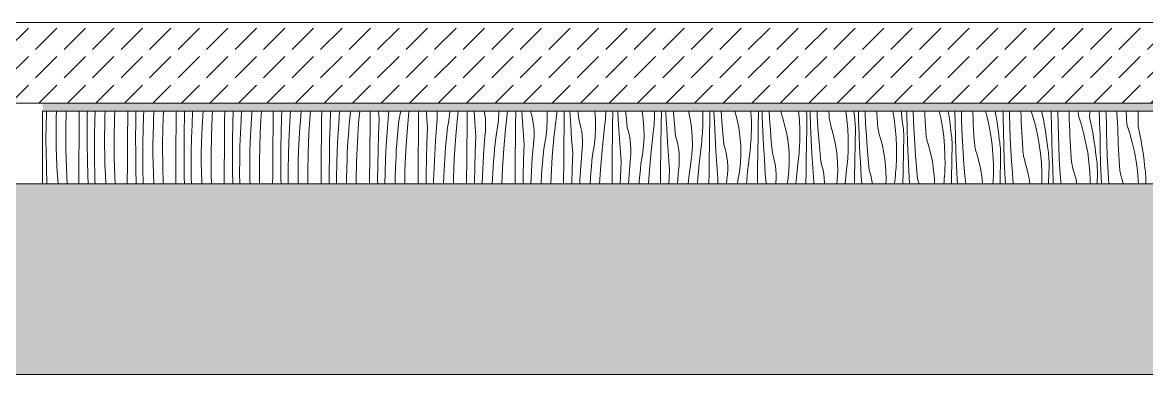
# Model space of a CAD drawing. Header units: millimetres. Extents: x -5804 to 56024, y 506 to 54141.
# Drawn here: x 14226 to 17014, y 28372 to 29245 of the extents above; entities that cross this region are included whole.
import ezdxf

# ---------------------------------------------------------------- set-up
doc = ezdxf.new("R2010")
doc.units = ezdxf.units.MM
doc.layers.add('2D Drafting - General2', color=251, linetype='Continuous', lineweight=15)
doc.layers.add('2D Drafting - General81', color=251, linetype='Continuous', lineweight=20)

# ---------------------------------------------------------------- blocks, each defined once
blk = doc.blocks.new('*X32')
at = {"layer": '2D Drafting - General81', "linetype": 'Continuous'}
for p, q in [((-80937.5, -105053.2), (-80936.8, -105020.2)), ((-80936.8, -105020.2), (-80936.7, -105016.9)), ((-80912.6, -105056.9), (-80912.2, -105032.8)), ((-80912.2, -105032.8), (-80911.7, -105016.9)), ((-80888.6, -105062.3), (-80887.8, -105016.9)), ((-80855.4, -105053.2), (-80855.1, -105016.9)), ((-80835.5, -105062.3), (-80835.2, -105024.1)), ((-80835.2, -105024.1), (-80835.1, -105016.9)), ((-80817.4, -105074.4), (-80816.8, -105041.3)), ((-80816.8, -105041.3), (-80815.9, -105016.9)), ((-80792.1, -105054), (-80791.4, -105029.8)), ((-80791.4, -105029.8), (-80790.9, -105016.9)), ((-80768.5, -105083.5), (-80767.7, -105035.7)), ((-80767.7, -105035.7), (-80766.9, -105016.9)), ((-80735.3, -105074.4), (-80735, -105035)), ((-80735, -105035), (-80734.9, -105016.9)), ((-80715.2, -105045.3), (-80714.7, -105016.9)), ((-80696.7, -105062.5), (-80695.6, -105029.5)), ((-80695.6, -105029.5), (-80695, -105016.9)), ((-80671.3, -105051), (-80670.7, -105036.5)), ((-80670.7, -105036.5), (-80670, -105022)), ((-80670, -105022), (-80669.7, -105016.9)), ((-80647.6, -105056.9), (-80646, -105016.9)), ((-80615, -105056.2), (-80614.6, -105016.9)), ((-80595.1, -105066.5), (-80594.5, -105028.3)), ((-80594.5, -105028.3), (-80594.2, -105016.9)), ((-80575.5, -105050.7), (-80574, -105017.6)), ((-80574, -105017.6), (-80573.9, -105016.9)), ((-80549.9, -105043.2), (-80549, -105028.7)), ((-80549, -105028.7), (-80548.2, -105016.9)), ((-80527.5, -105078), (-80525.6, -105030.3)), ((-80525.6, -105030.3), (-80524.7, -105016.9)), ((-80494.9, -105077.4), (-80494.6, -105038)), ((-80494.6, -105038), (-80494.4, -105016.9)), ((-80474.4, -105049.5), (-80473.5, -105016.9)), ((-80455.5, -105071.8), (-80453.9, -105038.8)), ((-80453.9, -105038.8), (-80452.6, -105016.9)), ((-80429, -105049.9), (-80428, -105035.4)), ((-80428, -105035.4), (-80426.8, -105020.9)), ((-80426.8, -105020.9), (-80426.5, -105016.9)), ((-80405.5, -105051.4), (-80403.3, -105016.9)), ((-80374.5, -105059.2), (-80374.2, -105019.9)), ((-80374.2, -105019.9), (-80374.1, -105016.9)), ((-80354.3, -105070.6), (-80353.3, -105032.5)), ((-80353.3, -105032.5), (-80352.7, -105016.9)), ((-80333.8, -105060), (-80331.8, -105027)), ((-80331.8, -105027), (-80331.1, -105016.9)), ((-80306.8, -105042.1), (-80305.5, -105027.6)), ((-80305.5, -105027.6), (-80304.5, -105016.9)), ((-80285.4, -105072.6), (-80282.4, -105024.9)), ((-80282.4, -105024.9), (-80281.7, -105016.9)), ((-80254.4, -105080.4), (-80254.1, -105041)), ((-80254.1, -105041), (-80253.9, -105016.9)), ((-80233.2, -105053.7), (-80231.8, -105016.9)), ((-80211.7, -105048.2), (-80209.4, -105016.9)), ((-80185.4, -105048.8), (-80184, -105034.4)), ((-80184, -105034.4), (-80182.5, -105019.9)), ((-80182.5, -105019.9), (-80181.9, -105016.9)), ((-80162.3, -105046.1), (-80159.7, -105016.9)), ((-80134, -105062.2), (-80133.7, -105022.9)), ((-80133.7, -105022.9), (-80133.6, -105016.9)), ((-80111.7, -105036.7), (-80113.2, -105016.9)), ((-80113.2, -105074.8), (-80111.7, -105036.7)), ((-80091.7, -105069.3), (-80089.2, -105036.4)), ((-80089.2, -105036.4), (-80088, -105025.7)), ((-80088, -105025.7), (-80087.6, -105016.9)), ((-80064, -105055.5), (-80062.4, -105041.1)), ((-80062.4, -105041.1), (-80058.5, -105019.3)), ((-80058.5, -105019.3), (-80058.2, -105016.9)), ((-80042.2, -105067.2), (-80038, -105019.6)), ((-80038, -105019.6), (-80037.7, -105016.9)), ((-80013.6, -105044), (-80013.4, -105023.2)), ((-80013.4, -105023.2), (-80013.3, -105016.9)), ((-79994.2, -105023.1), (-79994.6, -105016.9)), ((-79991.6, -105057.9), (-79994.2, -105023.1)), ((-79968, -105046.9), (-79967.4, -105036.2)), ((-79967.4, -105025.5), (-79967.9, -105016.9)), ((-79967.4, -105036.2), (-79967.4, -105025.5)), ((-79942.4, -105062.3), (-79938.4, -105040.5)), ((-79938.4, -105040.5), (-79935.9, -105018.4)), ((-79935.9, -105018.4), (-79935.8, -105016.9)), ((-79922.2, -105088.4), (-79918, -105040.8)), ((-79918, -105040.8), (-79915.3, -105016.9)), ((-79893.3, -105044.3), (-79893.1, -105023.4)), ((-79893.1, -105023.4), (-79893, -105016.9)), ((-79874.2, -105044.2), (-79876, -105016.9)), ((-79849.2, -105025.3), (-79850.7, -105016.9)), ((-79848, -105035.9), (-79849.2, -105025.3)), ((-79847.3, -105046.6), (-79848, -105035.9)), ((-79818.3, -105061.6), (-79815.8, -105039.6)), ((-79815.8, -105039.6), (-79814.7, -105017.4)), ((-79814.7, -105017.4), (-79814.7, -105016.9)), ((-79797.9, -105061.9), (-79792.8, -105016.9)), ((-79773, -105044.6), (-79772.7, -105023.7)), ((-79772.7, -105023.7), (-79772.6, -105016.9)), ((-79756.4, -105030.6), (-79757.2, -105016.9)), ((-79754.1, -105065.4), (-79756.4, -105030.6)), ((-79733.5, -105025.4), (-79736, -105016.9)), ((-79731, -105035.9), (-79733.5, -105025.4)), ((-79729.2, -105046.5), (-79731, -105035.9)), ((-79695.7, -105060.8), (-79694.6, -105038.6)), ((-79694.6, -105038.6), (-79695, -105016.9)), ((-79677.8, -105083.1), (-79672.5, -105035.6)), ((-79672.5, -105035.6), (-79671.7, -105028.8)), ((-79671.7, -105028.8), (-79671, -105021.9)), ((-79671, -105021.9), (-79670.5, -105016.9)), ((-79652.7, -105044.9), (-79652.4, -105024)), ((-79652.4, -105024), (-79652.2, -105016.9)), ((-79636.3, -105051.8), (-79638.4, -105016.9)), ((-79616.4, -105036.3), (-79618.3, -105016.9)), ((-79613.4, -105046.6), (-79616.4, -105036.3)), ((-79574.9, -105037.6), (-79576.6, -105016.9)), ((-79574.6, -105059.8), (-79574.9, -105037.6)), ((-79550.9, -105043.1), (-79550.3, -105036.3)), ((-79550.3, -105036.3), (-79549.7, -105029.4)), ((-79549.7, -105029.4), (-79549.3, -105022.5)), ((-79549.3, -105022.5), (-79549, -105016.9)), ((-79532.3, -105045.2), (-79532, -105024.3)), ((-79532, -105024.3), (-79531.8, -105016.9)), ((-79518.3, -105038.1), (-79519.3, -105016.9)), ((-79516.3, -105072.9), (-79518.3, -105038.1)), ((-79499.1, -105029.1), (-79500.1, -105016.9)), ((-79496.4, -105057.5), (-79499.1, -105029.1)), ((-79456.6, -105036.7), (-79459.5, -105016.9)), ((-79454.8, -105058.8), (-79456.6, -105036.7)), ((-79429.2, -105043.7), (-79428.9, -105036.9)), ((-79428.9, -105036.9), (-79428.6, -105030)), ((-79428.6, -105030), (-79428.4, -105023.1)), ((-79428.4, -105016.9), (-79428.4, -105023.1)), ((-79411.9, -105045.4), (-79411.5, -105024.5)), ((-79411.5, -105024.5), (-79411.4, -105016.9)), ((-79400, -105024.4), (-79400.3, -105016.9)), ((-79398.2, -105059.2), (-79400, -105024.4)), ((-79381.4, -105021.7), (-79381.7, -105016.9)), ((-79379, -105050.2), (-79381.4, -105021.7)), ((-79339.8, -105035.9), (-79343.8, -105016.9)), ((-79336.6, -105057.8), (-79339.8, -105035.9)), ((-79308.6, -105016.9), (-79308.4, -105020.8)), ((-79308.4, -105020.8), (-79308.3, -105044.3)), ((-79291.4, -105045.7), (-79291, -105024.8)), ((-79291, -105024.8), (-79290.9, -105016.9)), ((-79279.9, -105045.5), (-79281.1, -105016.9)), ((-79261.3, -105042.9), (-79263.2, -105016.9)), ((-79224.3, -105035.4), (-79229.6, -105016.9)), ((-79219.7, -105057.1), (-79224.3, -105035.4)), ((-79189.6, -105016.9), (-79189.4, -105018.5)), ((-79189.4, -105018.5), (-79188.3, -105041.9)), ((-79171, -105046), (-79170.5, -105025.1)), ((-79170.5, -105019.7), (-79170.5, -105016.9)), ((-79170.5, -105025.1), (-79170.5, -105019.7)), ((-79161.3, -105031.8), (-79161.8, -105016.9)), ((-79159.8, -105066.7), (-79161.3, -105031.8)), ((-79143.3, -105035.6), (-79144.4, -105016.9)), ((-79141.2, -105064.1), (-79143.3, -105035.6)), ((-79114, -105019.9), (-79114.5, -105016.9)), ((-79113.3, -105023.8), (-79114, -105019.9)), ((-79112.4, -105027.6), (-79113.3, -105023.8)), ((-79111.4, -105031.4), (-79112.4, -105027.6)), ((-79110.3, -105035.2), (-79111.4, -105031.4)), ((-79104.3, -105056.6), (-79110.3, -105035.2)), ((-79071.4, -105016.9), (-79069.3, -105039.6)), ((-79069.3, -105039.6), (-79068.3, -105063.1)), ((-79051.4, -105019.4), (-79051.7, -105016.9)), ((-79051, -105024.8), (-79051.4, -105019.4)), ((-79050.7, -105030.1), (-79051, -105024.8)), ((-79050.5, -105035.5), (-79050.7, -105030.1)), ((-79050.4, -105040.9), (-79050.5, -105035.5)), ((-79050.5, -105046.3), (-79050.4, -105040.9)), ((-79042.4, -105018.1), (-79042.4, -105016.9)), ((-79041.2, -105053), (-79042.4, -105018.1)), ((-79024.9, -105028.2), (-79025.4, -105016.9)), ((-79023.2, -105056.7), (-79024.9, -105028.2)), ((-78995.5, -105025.3), (-78996.1, -105016.9)), ((-78995.3, -105029.3), (-78995.5, -105025.3)), ((-78995, -105033.2), (-78995.3, -105029.3)), ((-78994.6, -105037.1), (-78995, -105033.2)), ((-78994, -105041), (-78994.6, -105037.1)), ((-78993.2, -105044.9), (-78994, -105041)), ((-78954.2, -105016.9), (-78951.4, -105037.4)), ((-78951.4, -105037.4), (-78949.3, -105060.8)), ((-78934.3, -105016.9), (-78933.5, -105024.6)), ((-78932.6, -105029.9), (-78933.5, -105024.6)), ((-78931.9, -105035.2), (-78932.6, -105029.9)), ((-78931.4, -105040.6), (-78931.9, -105035.2)), ((-78930.9, -105045.9), (-78931.4, -105040.6)), ((-78922.3, -105039.3), (-78922.9, -105016.9)), ((-78921.1, -105074.2), (-78922.3, -105039.3)), ((-78906.2, -105020.8), (-78906.3, -105016.9)), ((-78904.8, -105049.4), (-78906.2, -105020.8)), ((-78877.2, -105019.9), (-78877.4, -105016.9)), ((-78876.4, -105033.2), (-78877.2, -105019.9)), ((-78875.4, -105046.5), (-78876.4, -105033.2)), ((-78837.8, -105016.9), (-78834.5, -105035.2)), ((-78834.5, -105035.2), (-78831.3, -105058.5)), ((-78816.9, -105016.9), (-78816.3, -105021.4)), ((-78816.3, -105021.4), (-78814.7, -105033.6)), ((-78814.7, -105033.6), (-78813.4, -105045.8)), ((-78803.1, -105025.6), (-78803.2, -105016.9)), ((-78802.2, -105060.5), (-78803.1, -105025.6)), ((-78786.1, -105042), (-78787, -105016.9)), ((-78757.9, -105027.8), (-78758.4, -105016.9)), ((-78757.1, -105041.1), (-78757.9, -105027.8)), ((-78756.3, -105054.4), (-78757.1, -105041.1)), ((-78722.4, -105016.9), (-78718.6, -105033.3)), ((-78718.6, -105033.3), (-78714.4, -105056.4)), ((-78700.1, -105016.9), (-78699.8, -105018.3)), ((-78699.8, -105018.3), (-78697.9, -105030.4)), ((-78697.9, -105030.4), (-78696.2, -105042.5)), ((-78683, -105046.7), (-78683.5, -105016.9)), ((-78667.1, -105034.6), (-78667.5, -105016.9)), ((-78666.1, -105063.2), (-78667.1, -105034.6)), ((-78639, -105022.4), (-78639.2, -105016.9)), ((-78638.4, -105035.7), (-78639, -105022.4)), ((-78637.8, -105049), (-78638.4, -105035.7)), ((-78607.8, -105016.9), (-78603.8, -105031.5)), ((-78603.8, -105031.5), (-78598.6, -105054.4)), ((-78583.9, -105016.9), (-78581.9, -105027.4)), ((-78581.9, -105027.4), (-78579.8, -105039.5)), ((-78579.8, -105039.5), (-78577.8, -105051.6)), ((-78564.2, -105019), (-78564.3, -105016.9)), ((-78564, -105023.6), (-78564.2, -105019)), ((-78563.8, -105028.3), (-78564, -105023.6)), ((-78563.5, -105033), (-78563.8, -105028.3)), ((-78563, -105067.9), (-78563.5, -105033)), ((-78547.7, -105027.2), (-78547.8, -105016.9)), ((-78547, -105055.8), (-78547.7, -105027.2)), ((-78519.4, -105030.2), (-78519.7, -105016.9)), ((-78518.9, -105043.5), (-78519.4, -105030.2)), ((-78494.2, -105016.9), (-78489.9, -105030)), ((-78489.9, -105030), (-78483.7, -105052.7)), ((-78468.4, -105016.9), (-78466.7, -105024.5)), ((-78466.7, -105024.5), (-78464.1, -105036.5)), ((-78464.1, -105036.5), (-78461.8, -105048.5)), ((-78445, -105021.4), (-78445.2, -105016.9)), ((-78444.8, -105026.1), (-78445, -105021.4)), ((-78444.6, -105030.8), (-78444.8, -105026.1)), ((-78444.4, -105035.5), (-78444.6, -105030.8)), ((-78444.2, -105040.1), (-78444.4, -105035.5)), ((-78443.9, -105044.8), (-78444.2, -105040.1)), ((-78428, -105019.8), (-78428.1, -105016.9)), ((-78427.6, -105048.4), (-78428, -105019.8)), ((-78399.9, -105024.8), (-78400.5, -105016.9)), ((-78399.7, -105038.1), (-78399.9, -105024.8)), ((-78399.3, -105051.4), (-78399.7, -105038.1)), ((-78377.1, -105028.8), (-78377.7, -105016.9)), ((-78377.1, -105028.8), (-78369.9, -105051.2)), ((-78349.3, -105033.7), (-78349.2, -105016.9)), ((-78349.3, -105033.7), (-78346.6, -105045.7)), ((-78325.2, -105037.9), (-78325.9, -105016.9)), ((-78325, -105042.6), (-78325.2, -105037.9)), ((-78308.8, -105018.8), (-78308.9, -105016.9)), ((-78308.6, -105024.3), (-78308.8, -105018.8)), ((-78308.4, -105029.9), (-78308.6, -105024.3)), ((-78308.1, -105035.4), (-78308.4, -105029.9)), ((-78307.9, -105041), (-78308.1, -105035.4)), ((-78307.6, -105069.6), (-78307.9, -105041)), ((-78281.7, -105021.8), (-78282, -105016.9)), ((-78279.9, -105045.9), (-78281.7, -105021.8)), ((-78257, -105050), (-78258.8, -105016.9)), ((-78229.2, -105054.9), (-78229, -105016.9)), ((-80937.7, -105086.3), (-80937.5, -105053.2)), ((-80912.6, -105081.1), (-80912.6, -105056.9)), ((-80888.3, -105110.2), (-80888.6, -105062.3)), ((-80855.7, -105092.6), (-80855.4, -105053.2)), ((-80835.3, -105100.4), (-80835.5, -105062.3)), ((-80792.5, -105078.1), (-80792.1, -105054)), ((-80715.4, -105083.4), (-80715.2, -105045.3)), ((-80697.4, -105095.6), (-80696.7, -105062.5)), ((-80672.1, -105075.1), (-80671.3, -105051)), ((-80648.4, -105104.7), (-80647.6, -105056.9)), ((-80615.3, -105095.6), (-80615, -105056.2)), ((-80595.3, -105104.6), (-80595.1, -105066.5)), ((-80576.6, -105083.7), (-80575.5, -105050.7)), ((-80551.3, -105072.2), (-80550.7, -105057.7)), ((-80550.7, -105057.7), (-80549.9, -105043.2)), ((-80475, -105087.6), (-80474.4, -105049.5)), ((-80430.6, -105078.8), (-80429.8, -105064.3)), ((-80429.8, -105064.3), (-80429, -105049.9)), ((-80407.5, -105099.2), (-80405.5, -105051.4)), ((-80374.8, -105098.6), (-80374.5, -105059.2)), ((-80335.4, -105093), (-80333.8, -105060)), ((-80308.9, -105071), (-80307.9, -105056.6)), ((-80307.9, -105056.6), (-80306.8, -105042.1)), ((-80234.3, -105091.8), (-80233.2, -105053.7)), ((-80213.8, -105081.2), (-80211.7, -105048.2)), ((-80187.8, -105077.7), (-80186.7, -105063.3)), ((-80186.7, -105063.3), (-80185.4, -105048.8)), ((-80165.4, -105093.8), (-80162.3, -105046.1)), ((-80134.4, -105101.6), (-80134, -105062.2)), ((-80093.7, -105102.3), (-80091.7, -105069.3)), ((-80065.4, -105070), (-80064, -105055.5)), ((-80045.3, -105114.9), (-80042.2, -105067.2)), ((-80014, -105083.4), (-80013.6, -105044)), ((-79993.1, -105096), (-79991.6, -105057.9)), ((-79971.6, -105090.5), (-79969.1, -105057.6)), ((-79969.1, -105057.6), (-79968, -105046.9)), ((-79943.9, -105076.7), (-79942.4, -105062.3)), ((-79893.9, -105104.6), (-79893.5, -105065.2)), ((-79893.5, -105065.2), (-79893.3, -105044.3)), ((-79871.6, -105079.1), (-79874.2, -105044.2)), ((-79849.1, -105078.7), (-79847.9, -105068.1)), ((-79847.9, -105068.1), (-79847.3, -105057.4)), ((-79847.3, -105057.4), (-79847.3, -105046.6)), ((-79822.3, -105083.5), (-79818.3, -105061.6)), ((-79802.1, -105109.6), (-79797.9, -105061.9)), ((-79773.5, -105086.4), (-79773.3, -105065.5)), ((-79773.3, -105065.5), (-79773, -105044.6)), ((-79751.5, -105100.2), (-79754.1, -105065.4)), ((-79727.9, -105057.1), (-79729.2, -105046.5)), ((-79727.3, -105067.8), (-79727.9, -105057.1)), ((-79727.2, -105078.5), (-79727.3, -105067.8)), ((-79698.3, -105082.8), (-79695.7, -105060.8)), ((-79653.2, -105086.7), (-79652.9, -105065.8)), ((-79652.9, -105065.8), (-79652.7, -105044.9)), ((-79634, -105086.6), (-79636.3, -105051.8)), ((-79611, -105057.1), (-79613.4, -105046.6)), ((-79609.1, -105067.6), (-79611, -105057.1)), ((-79607.9, -105078.3), (-79609.1, -105067.6)), ((-79575.7, -105081.9), (-79574.6, -105059.8)), ((-79557.7, -105104.3), (-79552.4, -105056.8)), ((-79552.4, -105056.8), (-79551.6, -105049.9)), ((-79551.6, -105049.9), (-79550.9, -105043.1)), ((-79532.9, -105086.9), (-79532.6, -105066.1)), ((-79532.6, -105066.1), (-79532.3, -105045.2)), ((-79493.3, -105067.8), (-79496.4, -105057.5)), ((-79490.9, -105078.2), (-79493.3, -105067.8)), ((-79454.5, -105081), (-79454.8, -105058.8)), ((-79431.5, -105071.1), (-79430.8, -105064.3)), ((-79430.8, -105064.3), (-79430.2, -105057.4)), ((-79430.2, -105057.4), (-79429.7, -105050.6)), ((-79429.7, -105050.6), (-79429.2, -105043.7)), ((-79412.5, -105087.2), (-79412.2, -105066.3)), ((-79412.2, -105066.3), (-79411.9, -105045.4)), ((-79396.2, -105094.1), (-79398.2, -105059.2)), ((-79376.3, -105078.7), (-79379, -105050.2)), ((-79334.8, -105080), (-79336.6, -105057.8)), ((-79309.6, -105071.7), (-79309.2, -105064.9)), ((-79309.2, -105064.9), (-79308.8, -105058)), ((-79308.8, -105058), (-79308.5, -105051.2)), ((-79308.5, -105051.2), (-79308.3, -105044.3)), ((-79292.2, -105087.5), (-79291.8, -105066.6)), ((-79291.8, -105066.6), (-79291.4, -105045.7)), ((-79278.2, -105080.4), (-79279.9, -105045.5)), ((-79258.9, -105071.4), (-79261.3, -105042.9)), ((-79216.5, -105079), (-79219.7, -105057.1)), ((-79188.5, -105072.3), (-79188.3, -105065.5)), ((-79188.3, -105041.9), (-79188.3, -105065.5)), ((-79171.7, -105087.8), (-79171.4, -105066.9)), ((-79171.4, -105066.9), (-79171, -105046)), ((-79158.1, -105101.6), (-79159.8, -105066.7)), ((-79138.9, -105092.6), (-79141.2, -105064.1)), ((-79099.6, -105078.2), (-79104.3, -105056.6)), ((-79068.3, -105063.1), (-79068.2, -105086.6)), ((-79051.3, -105088.1), (-79050.9, -105067.2)), ((-79050.9, -105067.2), (-79050.5, -105046.3)), ((-79039.8, -105087.9), (-79041.2, -105053)), ((-79021.2, -105085.3), (-79023.2, -105056.7)), ((-78992.4, -105048.8), (-78993.2, -105044.9)), ((-78991.4, -105052.6), (-78992.4, -105048.8)), ((-78990.2, -105056.4), (-78991.4, -105052.6)), ((-78984.2, -105077.7), (-78990.2, -105056.4)), ((-78949.3, -105060.8), (-78948.2, -105084.3)), ((-78930.6, -105051.3), (-78930.9, -105045.9)), ((-78930.8, -105088.3), (-78930.4, -105067.4)), ((-78930.4, -105056.7), (-78930.6, -105051.3)), ((-78930.3, -105062.1), (-78930.4, -105056.7)), ((-78930.4, -105067.4), (-78930.3, -105062.1)), ((-78903.1, -105077.9), (-78904.8, -105049.4)), ((-78875.3, -105050.5), (-78875.4, -105046.5)), ((-78874.9, -105054.4), (-78875.3, -105050.5)), ((-78874.5, -105058.3), (-78874.9, -105054.4)), ((-78873.9, -105062.2), (-78874.5, -105058.3)), ((-78873.2, -105066.1), (-78873.9, -105062.2)), ((-78872.3, -105070), (-78873.2, -105066.1)), ((-78831.3, -105058.5), (-78829.2, -105082)), ((-78812.6, -105051.1), (-78813.4, -105045.8)), ((-78811.9, -105056.4), (-78812.6, -105051.1)), ((-78811.3, -105061.8), (-78811.9, -105056.4)), ((-78810.8, -105067.1), (-78811.3, -105061.8)), ((-78810.5, -105072.5), (-78810.8, -105067.1)), ((-78801.1, -105095.3), (-78802.2, -105060.5)), ((-78784.8, -105070.6), (-78786.1, -105042)), ((-78755.4, -105067.7), (-78756.3, -105054.4)), ((-78755.2, -105071.6), (-78755.4, -105067.7)), ((-78714.4, -105056.4), (-78711.3, -105079.7)), ((-78696.2, -105042.5), (-78694.7, -105054.7)), ((-78694.7, -105054.7), (-78693.3, -105066.9)), ((-78692.5, -105072.2), (-78693.3, -105066.9)), ((-78682.2, -105081.6), (-78683, -105046.7)), ((-78664.7, -105091.7), (-78666.1, -105063.2)), ((-78637.1, -105062.3), (-78637.8, -105049)), ((-78636.2, -105075.6), (-78637.1, -105062.3)), ((-78598.6, -105054.4), (-78594.4, -105077.6)), ((-78577.8, -105051.6), (-78576.1, -105063.7)), ((-78576.1, -105063.7), (-78574.6, -105075.9)), ((-78562.1, -105102.8), (-78563, -105067.9)), ((-78546, -105084.4), (-78547, -105055.8)), ((-78518.4, -105056.8), (-78518.9, -105043.5)), ((-78517.7, -105070.1), (-78518.4, -105056.8)), ((-78483.7, -105052.7), (-78478.5, -105075.6)), ((-78461.8, -105048.5), (-78459.7, -105060.6)), ((-78459.7, -105060.6), (-78457.8, -105072.7)), ((-78443.7, -105049.5), (-78443.9, -105044.8)), ((-78443.5, -105054.2), (-78443.7, -105049.5)), ((-78442.9, -105089.1), (-78443.5, -105054.2)), ((-78426.9, -105077), (-78427.6, -105048.4)), ((-78398.8, -105064.7), (-78399.3, -105051.4)), ((-78398.3, -105078), (-78398.8, -105064.7)), ((-78369.9, -105051.2), (-78363.7, -105073.8)), ((-78346.6, -105045.7), (-78344.1, -105057.7)), ((-78344.1, -105057.7), (-78341.8, -105069.7)), ((-78324.8, -105047.3), (-78325, -105042.6)), ((-78324.5, -105052), (-78324.8, -105047.3)), ((-78324.3, -105056.6), (-78324.5, -105052)), ((-78324.1, -105061.3), (-78324.3, -105056.6)), ((-78323.9, -105066), (-78324.1, -105061.3)), ((-78323.6, -105070.7), (-78323.9, -105066)), ((-78279.6, -105059.2), (-78279.9, -105045.9)), ((-78279.2, -105072.6), (-78279.6, -105059.2)), ((-78257, -105050), (-78249.8, -105072.3)), ((-78229.2, -105054.9), (-78226.5, -105066.8)), ((-78226.5, -105066.8), (-78224, -105078.8)), ((-80937.5, -105119.3), (-80937.7, -105086.3)), ((-80912.2, -105105.2), (-80912.6, -105081.1)), ((-80856, -105131.9), (-80855.7, -105092.6)), ((-80817.7, -105107.4), (-80817.4, -105074.4)), ((-80792.5, -105102.3), (-80792.5, -105078.1)), ((-80768.2, -105131.3), (-80768.5, -105083.5)), ((-80735.6, -105113.7), (-80735.3, -105074.4)), ((-80715.2, -105121.6), (-80715.4, -105083.4)), ((-80697.6, -105128.6), (-80697.4, -105095.6)), ((-80672.4, -105099.3), (-80672.1, -105075.1)), ((-80615.6, -105134.9), (-80615.3, -105095.6)), ((-80577.3, -105116.7), (-80576.6, -105083.7)), ((-80552.4, -105120.4), (-80552, -105096.3)), ((-80552, -105096.3), (-80551.3, -105072.2)), ((-80528.4, -105125.8), (-80527.5, -105078)), ((-80495.2, -105116.7), (-80494.9, -105077.4)), ((-80475.3, -105125.8), (-80475, -105087.6)), ((-80456.6, -105104.9), (-80455.5, -105071.8)), ((-80431.9, -105117.5), (-80431.2, -105093.3)), ((-80431.2, -105093.3), (-80430.6, -105078.8)), ((-80355, -105108.8), (-80354.3, -105070.6)), ((-80336.5, -105126), (-80335.4, -105093)), ((-80310.5, -105100), (-80309.8, -105085.5)), ((-80309.8, -105085.5), (-80308.9, -105071)), ((-80287.4, -105120.4), (-80285.4, -105072.6)), ((-80254.8, -105119.7), (-80254.4, -105080.4)), ((-80234.9, -105130), (-80234.3, -105091.8)), ((-80215.3, -105114.2), (-80213.8, -105081.2)), ((-80189.7, -105106.7), (-80188.8, -105092.2)), ((-80188.8, -105092.2), (-80187.8, -105077.7)), ((-80167.3, -105141.5), (-80165.4, -105093.8)), ((-80114.2, -105113), (-80113.2, -105074.8)), ((-80067.8, -105098.9), (-80066.6, -105084.4)), ((-80066.6, -105084.4), (-80065.4, -105070)), ((-80014.3, -105122.7), (-80014, -105083.4)), ((-79994.1, -105134.2), (-79993.1, -105096)), ((-79973.6, -105123.5), (-79971.6, -105090.5)), ((-79946.6, -105105.6), (-79945.3, -105091.2)), ((-79945.3, -105091.2), (-79943.9, -105076.7)), ((-79925.2, -105136.1), (-79922.2, -105088.4)), ((-79873, -105117.2), (-79871.6, -105079.1)), ((-79851.5, -105111.7), (-79849.1, -105078.7)), ((-79823.8, -105097.9), (-79822.3, -105083.5)), ((-79773.8, -105125.7), (-79773.5, -105086.4)), ((-79729, -105099.9), (-79727.8, -105089.2)), ((-79727.8, -105089.2), (-79727.2, -105078.5)), ((-79702.2, -105104.6), (-79698.3, -105082.8)), ((-79682, -105130.7), (-79677.8, -105083.1)), ((-79653.4, -105107.6), (-79653.2, -105086.7)), ((-79631.4, -105121.4), (-79634, -105086.6)), ((-79607.2, -105089), (-79607.9, -105078.3)), ((-79607.2, -105099.7), (-79607.2, -105089)), ((-79578.2, -105104), (-79575.7, -105081.9)), ((-79533.1, -105107.8), (-79532.9, -105086.9)), ((-79514, -105107.8), (-79516.3, -105072.9)), ((-79489, -105088.8), (-79490.9, -105078.2)), ((-79487.8, -105099.4), (-79489, -105088.8)), ((-79455.6, -105103.1), (-79454.5, -105081)), ((-79437.7, -105125.4), (-79432.3, -105077.9)), ((-79432.3, -105077.9), (-79431.5, -105071.1)), ((-79412.8, -105108.1), (-79412.5, -105087.2)), ((-79393.9, -105128.9), (-79396.2, -105094.1)), ((-79373.3, -105089), (-79376.3, -105078.7)), ((-79370.8, -105099.4), (-79373.3, -105089)), ((-79334.4, -105102.1), (-79334.8, -105080)), ((-79312.3, -105099.1), (-79311.5, -105092.3)), ((-79311.5, -105092.3), (-79310.8, -105085.4)), ((-79310.8, -105085.4), (-79310.1, -105078.6)), ((-79310.1, -105078.6), (-79309.6, -105071.7)), ((-79292.5, -105108.4), (-79292.2, -105087.5)), ((-79276.1, -105115.3), (-79278.2, -105080.4)), ((-79256.2, -105099.8), (-79258.9, -105071.4)), ((-79214.7, -105101.1), (-79216.5, -105079)), ((-79190.1, -105099.8), (-79189.5, -105092.9)), ((-79189.5, -105092.9), (-79189.1, -105086.1)), ((-79189.1, -105086.1), (-79188.7, -105079.2)), ((-79188.7, -105079.2), (-79188.5, -105072.3)), ((-79172.1, -105108.7), (-79171.7, -105087.8)), ((-79136.2, -105121), (-79138.9, -105092.6)), ((-79096.4, -105100.2), (-79099.6, -105078.2)), ((-79068.7, -105100.4), (-79068.4, -105093.5)), ((-79068.4, -105093.5), (-79068.2, -105086.6)), ((-79051.7, -105109), (-79051.3, -105088.1)), ((-79038, -105122.8), (-79039.8, -105087.9)), ((-79018.8, -105113.7), (-79021.2, -105085.3)), ((-78979.6, -105099.4), (-78984.2, -105077.7)), ((-78948.2, -105084.3), (-78948.1, -105107.8)), ((-78931.2, -105109.2), (-78930.8, -105088.3)), ((-78919.7, -105109.1), (-78921.1, -105074.2)), ((-78901.1, -105106.4), (-78903.1, -105077.9)), ((-78871.3, -105073.8), (-78872.3, -105070)), ((-78870.2, -105077.6), (-78871.3, -105073.8)), ((-78864.1, -105098.9), (-78870.2, -105077.6)), ((-78829.2, -105082), (-78828.1, -105105.5)), ((-78810.8, -105109.5), (-78810.3, -105088.6)), ((-78810.3, -105077.9), (-78810.5, -105072.5)), ((-78810.3, -105083.2), (-78810.3, -105077.9)), ((-78810.3, -105088.6), (-78810.3, -105083.2)), ((-78799.6, -105130.2), (-78801.1, -105095.3)), ((-78783.1, -105099.1), (-78784.8, -105070.6)), ((-78754.9, -105075.6), (-78755.2, -105071.6)), ((-78754.4, -105079.5), (-78754.9, -105075.6)), ((-78753.8, -105083.4), (-78754.4, -105079.5)), ((-78753.1, -105087.3), (-78753.8, -105083.4)), ((-78752.2, -105091.1), (-78753.1, -105087.3)), ((-78751.2, -105094.9), (-78752.2, -105091.1)), ((-78750.1, -105098.7), (-78751.2, -105094.9)), ((-78711.3, -105079.7), (-78709.1, -105103.1)), ((-78691.8, -105077.6), (-78692.5, -105072.2)), ((-78691.2, -105082.9), (-78691.8, -105077.6)), ((-78690.8, -105088.3), (-78691.2, -105082.9)), ((-78690.5, -105093.7), (-78690.8, -105088.3)), ((-78690.3, -105099), (-78690.5, -105093.7)), ((-78681, -105116.5), (-78682.2, -105081.6)), ((-78663, -105120.3), (-78664.7, -105091.7)), ((-78635.3, -105088.9), (-78636.2, -105075.6)), ((-78635.1, -105092.8), (-78635.3, -105088.9)), ((-78634.8, -105096.7), (-78635.1, -105092.8)), ((-78634.3, -105100.7), (-78634.8, -105096.7)), ((-78594.4, -105077.6), (-78591.2, -105100.9)), ((-78574.6, -105075.9), (-78573.3, -105088.1)), ((-78572.4, -105093.4), (-78573.3, -105088.1)), ((-78571.7, -105098.7), (-78572.4, -105093.4)), ((-78544.6, -105112.9), (-78546, -105084.4)), ((-78517, -105083.4), (-78517.7, -105070.1)), ((-78516.2, -105096.7), (-78517, -105083.4)), ((-78515.2, -105110), (-78516.2, -105096.7)), ((-78478.5, -105075.6), (-78474.3, -105098.8)), ((-78457.8, -105072.7), (-78456, -105084.9)), ((-78456, -105084.9), (-78454.5, -105097.1)), ((-78454.5, -105097.1), (-78453.2, -105109.3)), ((-78442, -105124), (-78442.9, -105089.1)), ((-78425.9, -105105.5), (-78426.9, -105077)), ((-78397.7, -105091.3), (-78398.3, -105078)), ((-78396.9, -105104.6), (-78397.7, -105091.3)), ((-78363.7, -105073.8), (-78358.4, -105096.8)), ((-78358.4, -105096.8), (-78354.2, -105119.9)), ((-78341.8, -105069.7), (-78339.6, -105081.8)), ((-78339.6, -105081.8), (-78337.7, -105093.9)), ((-78337.7, -105093.9), (-78336, -105106.1)), ((-78323.4, -105075.3), (-78323.6, -105070.7)), ((-78322.8, -105110.2), (-78323.4, -105075.3)), ((-78306.9, -105098.1), (-78307.6, -105069.6)), ((-78278.8, -105085.9), (-78279.2, -105072.6)), ((-78278.2, -105099.2), (-78278.8, -105085.9)), ((-78249.8, -105072.3), (-78243.6, -105095)), ((-78243.6, -105095), (-78238.4, -105118)), ((-78224, -105078.8), (-78221.7, -105090.9)), ((-78221.7, -105090.9), (-78219.6, -105103)), ((-80936.8, -105152.3), (-80937.5, -105119.3)), ((-80911.5, -105129.4), (-80912.2, -105105.2)), ((-80886.9, -105157.9), (-80888.3, -105110.2)), ((-80834.7, -105138.6), (-80835.3, -105100.4)), ((-80817.4, -105140.5), (-80817.7, -105107.4)), ((-80792.1, -105126.4), (-80792.5, -105102.3)), ((-80735.9, -105153.1), (-80735.6, -105113.7)), ((-80714.7, -105159.8), (-80715.2, -105121.6)), ((-80672.4, -105123.4), (-80672.4, -105099.3)), ((-80672.1, -105147.6), (-80672.4, -105123.4)), ((-80648.1, -105152.5), (-80648.4, -105104.7)), ((-80595.2, -105142.8), (-80595.3, -105104.6)), ((-80577.5, -105149.8), (-80577.3, -105116.7)), ((-80552.4, -105144.6), (-80552.4, -105120.4)), ((-80495.5, -105156.1), (-80495.2, -105116.7)), ((-80457.2, -105137.9), (-80456.6, -105104.9)), ((-80432.3, -105141.6), (-80431.9, -105117.5)), ((-80408.3, -105147), (-80407.5, -105099.2)), ((-80375.1, -105137.9), (-80374.8, -105098.6)), ((-80355.2, -105147), (-80355, -105108.8)), ((-80311.9, -105138.6), (-80311.1, -105114.5)), ((-80311.1, -105114.5), (-80310.5, -105100)), ((-80288.2, -105168.2), (-80287.4, -105120.4)), ((-80255.1, -105159.1), (-80254.8, -105119.7)), ((-80216.4, -105147.2), (-80215.3, -105114.2)), ((-80191.1, -105135.7), (-80190.4, -105121.2)), ((-80190.4, -105121.2), (-80189.7, -105106.7)), ((-80134.7, -105140.9), (-80134.4, -105101.6)), ((-80114.8, -105151.1), (-80114.2, -105113)), ((-80095.3, -105135.3), (-80093.7, -105102.3)), ((-80069.6, -105127.9), (-80068.8, -105113.4)), ((-80068.8, -105113.4), (-80067.8, -105098.9)), ((-80047.3, -105162.7), (-80045.3, -105114.9)), ((-80014.6, -105162.1), (-80014.3, -105122.7)), ((-79975.2, -105156.5), (-79973.6, -105123.5)), ((-79948.7, -105134.5), (-79947.7, -105120.1)), ((-79947.7, -105120.1), (-79946.6, -105105.6)), ((-79894.2, -105143.9), (-79893.9, -105104.6)), ((-79874.1, -105155.3), (-79873, -105117.2)), ((-79853.6, -105144.7), (-79851.5, -105111.7)), ((-79826.5, -105126.8), (-79825.2, -105112.3)), ((-79825.2, -105112.3), (-79823.8, -105097.9)), ((-79805.2, -105157.3), (-79802.1, -105109.6)), ((-79753, -105138.4), (-79751.5, -105100.2)), ((-79731.5, -105132.9), (-79729, -105099.9)), ((-79705.2, -105133.5), (-79703.8, -105119.1)), ((-79703.8, -105119.1), (-79702.2, -105104.6)), ((-79653.7, -105146.9), (-79653.4, -105107.6)), ((-79632.9, -105159.5), (-79631.4, -105121.4)), ((-79611.4, -105154), (-79608.9, -105121.1)), ((-79608.9, -105121.1), (-79607.8, -105110.4)), ((-79607.8, -105110.4), (-79607.2, -105099.7)), ((-79582.2, -105125.8), (-79578.2, -105104)), ((-79562, -105151.9), (-79557.7, -105104.3)), ((-79533.3, -105128.7), (-79533.1, -105107.8)), ((-79511.4, -105142.6), (-79514, -105107.8)), ((-79487.1, -105110.2), (-79487.8, -105099.4)), ((-79487.7, -105131.6), (-79487.1, -105120.9)), ((-79487.1, -105120.9), (-79487.1, -105110.2)), ((-79458.1, -105125.1), (-79455.6, -105103.1)), ((-79413.1, -105129), (-79412.8, -105108.1)), ((-79369, -105110), (-79370.8, -105099.4)), ((-79367.7, -105120.6), (-79369, -105110)), ((-79367.1, -105131.3), (-79367.7, -105120.6)), ((-79338.1, -105146.3), (-79335.5, -105124.3)), ((-79335.5, -105124.3), (-79334.4, -105102.1)), ((-79317.6, -105146.6), (-79312.3, -105099.1)), ((-79292.7, -105129.3), (-79292.5, -105108.4)), ((-79273.8, -105150.1), (-79276.1, -105115.3)), ((-79253.2, -105110.1), (-79256.2, -105099.8)), ((-79250.8, -105120.6), (-79253.2, -105110.1)), ((-79248.9, -105131.1), (-79250.8, -105120.6)), ((-79215.5, -105145.5), (-79214.4, -105123.3)), ((-79214.4, -105123.3), (-79214.7, -105101.1)), ((-79197.5, -105167.8), (-79192.2, -105120.3)), ((-79192.2, -105120.3), (-79191.4, -105113.4)), ((-79191.4, -105113.4), (-79190.7, -105106.6)), ((-79190.7, -105106.6), (-79190.1, -105099.8)), ((-79172.4, -105129.6), (-79172.1, -105108.7)), ((-79156.1, -105136.4), (-79158.1, -105101.6)), ((-79133.1, -105131.3), (-79136.2, -105121)), ((-79094.6, -105122.3), (-79096.4, -105100.2)), ((-79094.3, -105144.5), (-79094.6, -105122.3)), ((-79070.6, -105127.8), (-79070, -105120.9)), ((-79070, -105120.9), (-79069.5, -105114.1)), ((-79069.5, -105114.1), (-79069, -105107.2)), ((-79069, -105107.2), (-79068.7, -105100.4)), ((-79052, -105129.8), (-79051.7, -105109)), ((-79036, -105157.6), (-79038, -105122.8)), ((-79016.1, -105142.2), (-79018.8, -105113.7)), ((-78976.4, -105121.4), (-78979.6, -105099.4)), ((-78974.6, -105143.5), (-78976.4, -105121.4)), ((-78949, -105128.4), (-78948.6, -105121.5)), ((-78948.6, -105121.5), (-78948.3, -105114.7)), ((-78948.3, -105114.7), (-78948.1, -105107.8)), ((-78931.6, -105130.1), (-78931.2, -105109.2)), ((-78918, -105143.9), (-78919.7, -105109.1)), ((-78898.7, -105134.9), (-78901.1, -105106.4)), ((-78859.5, -105120.6), (-78864.1, -105098.9)), ((-78856.3, -105142.5), (-78859.5, -105120.6)), ((-78828.1, -105105.5), (-78828.1, -105129)), ((-78811.2, -105130.4), (-78810.8, -105109.5)), ((-78781, -105127.6), (-78783.1, -105099.1)), ((-78744.1, -105120.1), (-78750.1, -105098.7)), ((-78739.4, -105141.8), (-78744.1, -105120.1)), ((-78709.1, -105103.1), (-78708.1, -105126.6)), ((-78690.7, -105130.7), (-78690.2, -105109.8)), ((-78690.2, -105104.4), (-78690.3, -105099)), ((-78690.2, -105109.8), (-78690.2, -105104.4)), ((-78679.6, -105151.4), (-78681, -105116.5)), ((-78661, -105148.8), (-78663, -105120.3)), ((-78633.8, -105104.6), (-78634.3, -105100.7)), ((-78633, -105108.4), (-78633.8, -105104.6)), ((-78632.2, -105112.3), (-78633, -105108.4)), ((-78631.2, -105116.1), (-78632.2, -105112.3)), ((-78630, -105119.9), (-78631.2, -105116.1)), ((-78624, -105141.2), (-78630, -105119.9)), ((-78591.2, -105100.9), (-78589.1, -105124.3)), ((-78589.1, -105124.3), (-78588, -105147.8)), ((-78571.2, -105104.1), (-78571.7, -105098.7)), ((-78570.7, -105109.5), (-78571.2, -105104.1)), ((-78570.4, -105114.8), (-78570.7, -105109.5)), ((-78570.2, -105120.2), (-78570.4, -105114.8)), ((-78570.1, -105125.6), (-78570.2, -105120.2)), ((-78560.9, -105137.7), (-78562.1, -105102.8)), ((-78542.9, -105141.4), (-78544.6, -105112.9)), ((-78515, -105114), (-78515.2, -105110)), ((-78514.7, -105117.9), (-78515, -105114)), ((-78514.3, -105121.8), (-78514.7, -105117.9)), ((-78513.7, -105125.7), (-78514.3, -105121.8)), ((-78474.3, -105098.8), (-78471.1, -105122.1)), ((-78471.1, -105122.1), (-78469, -105145.5)), ((-78452.4, -105114.6), (-78453.2, -105109.3)), ((-78451.7, -105119.9), (-78452.4, -105114.6)), ((-78451.1, -105125.3), (-78451.7, -105119.9)), ((-78440.9, -105158.9), (-78442, -105124)), ((-78424.6, -105134.1), (-78425.9, -105105.5)), ((-78396.1, -105117.9), (-78396.9, -105104.6)), ((-78395.2, -105131.2), (-78396.1, -105117.9)), ((-78354.2, -105119.9), (-78351.1, -105143.2)), ((-78336, -105106.1), (-78334.5, -105118.2)), ((-78334.5, -105118.2), (-78333.1, -105130.4)), ((-78322, -105145.1), (-78322.8, -105110.2)), ((-78305.9, -105126.7), (-78306.9, -105098.1)), ((-78277.6, -105112.5), (-78278.2, -105099.2)), ((-78276.8, -105125.8), (-78277.6, -105112.5)), ((-78238.4, -105118), (-78234.2, -105141.1)), ((-78219.6, -105103), (-78217.6, -105115.1)), ((-78217.6, -105115.1), (-78215.9, -105127.2)), ((-80936.6, -105157.9), (-80936.8, -105152.3)), ((-80910.4, -105153.5), (-80911.5, -105129.4)), ((-80856.3, -105171.3), (-80856, -105131.9)), ((-80833.7, -105176.7), (-80834.7, -105138.6)), ((-80816.7, -105173.5), (-80817.4, -105140.5)), ((-80791.4, -105150.5), (-80792.1, -105126.4)), ((-80790.3, -105174.7), (-80791.4, -105150.5)), ((-80766.8, -105179.1), (-80768.2, -105131.3)), ((-80697.4, -105161.6), (-80697.6, -105128.6)), ((-80671.3, -105171.7), (-80672.1, -105147.6)), ((-80646.8, -105196.9), (-80648.1, -105152.5)), ((-80615.8, -105174.3), (-80615.6, -105134.9)), ((-80594.6, -105180.9), (-80595.2, -105142.8)), ((-80577.3, -105182.8), (-80577.5, -105149.8)), ((-80552, -105168.7), (-80552.4, -105144.6)), ((-80528.1, -105173.7), (-80528.4, -105125.8)), ((-80475.1, -105163.9), (-80475.3, -105125.8)), ((-80457.5, -105170.9), (-80457.2, -105137.9)), ((-80432.3, -105165.8), (-80432.3, -105141.6)), ((-80408, -105194.8), (-80408.3, -105147)), ((-80375.4, -105177.3), (-80375.1, -105137.9)), ((-80355, -105185.1), (-80355.2, -105147)), ((-80337.2, -105159.1), (-80336.5, -105126)), ((-80312.2, -105162.8), (-80311.9, -105138.6)), ((-80235.1, -105168.1), (-80234.9, -105130)), ((-80217.1, -105180.2), (-80216.4, -105147.2)), ((-80191.8, -105159.8), (-80191.1, -105135.7)), ((-80168.2, -105189.4), (-80167.3, -105141.5)), ((-80135, -105180.2), (-80134.7, -105140.9)), ((-80115.1, -105189.3), (-80114.8, -105151.1)), ((-80096.4, -105168.4), (-80095.3, -105135.3)), ((-80071, -105156.8), (-80070.4, -105142.4)), ((-80070.4, -105142.4), (-80069.6, -105127.9)), ((-79994.8, -105172.3), (-79994.1, -105134.2)), ((-79950.3, -105163.5), (-79949.6, -105149)), ((-79949.6, -105149), (-79948.7, -105134.5)), ((-79927.2, -105183.9), (-79925.2, -105136.1)), ((-79894.5, -105183.2), (-79894.2, -105143.9)), ((-79855.1, -105177.7), (-79853.6, -105144.7)), ((-79828.6, -105155.7), (-79827.6, -105141.2)), ((-79827.6, -105141.2), (-79826.5, -105126.8)), ((-79774.2, -105165.1), (-79773.8, -105125.7)), ((-79754, -105176.5), (-79753, -105138.4)), ((-79733.5, -105165.8), (-79731.5, -105132.9)), ((-79707.6, -105162.4), (-79706.4, -105148)), ((-79706.4, -105148), (-79705.2, -105133.5)), ((-79685.1, -105178.5), (-79682, -105130.7)), ((-79654.1, -105186.2), (-79653.7, -105146.9)), ((-79585.1, -105154.7), (-79583.7, -105140.2)), ((-79583.7, -105140.2), (-79582.2, -105125.8)), ((-79564.9, -105196.9), (-79562, -105151.9)), ((-79533.7, -105168.1), (-79533.3, -105128.7)), ((-79512.8, -105180.7), (-79511.4, -105142.6)), ((-79491.3, -105175.2), (-79488.9, -105142.2)), ((-79488.9, -105142.2), (-79487.7, -105131.6)), ((-79463.6, -105161.4), (-79462.1, -105147)), ((-79462.1, -105147), (-79458.1, -105125.1)), ((-79441.9, -105173.1), (-79437.7, -105125.4)), ((-79413.6, -105189.2), (-79413.3, -105149.9)), ((-79413.3, -105149.9), (-79413.1, -105129)), ((-79391.3, -105163.7), (-79393.9, -105128.9)), ((-79368.8, -105163.4), (-79367.6, -105152.8)), ((-79367.6, -105152.8), (-79367, -105142.1)), ((-79367, -105142.1), (-79367.1, -105131.3)), ((-79342, -105168.1), (-79338.1, -105146.3)), ((-79321.8, -105194.3), (-79317.6, -105146.6)), ((-79293.2, -105171.1), (-79293, -105150.2)), ((-79293, -105150.2), (-79292.7, -105129.3)), ((-79271.2, -105184.9), (-79273.8, -105150.1)), ((-79247.6, -105141.8), (-79248.9, -105131.1)), ((-79247, -105152.5), (-79247.6, -105141.8)), ((-79247, -105163.2), (-79247, -105152.5)), ((-79218, -105167.5), (-79215.5, -105145.5)), ((-79172.9, -105171.3), (-79172.7, -105150.5)), ((-79172.7, -105150.5), (-79172.4, -105129.6)), ((-79153.8, -105171.3), (-79156.1, -105136.4)), ((-79130.7, -105141.7), (-79133.1, -105131.3)), ((-79128.8, -105152.3), (-79130.7, -105141.7)), ((-79127.6, -105163), (-79128.8, -105152.3)), ((-79095.4, -105166.6), (-79094.3, -105144.5)), ((-79077.5, -105189), (-79072.1, -105141.4)), ((-79072.1, -105141.4), (-79071.3, -105134.6)), ((-79071.3, -105134.6), (-79070.6, -105127.8)), ((-79052.6, -105171.6), (-79052.3, -105150.7)), ((-79052.3, -105150.7), (-79052, -105129.8)), ((-79013.1, -105152.5), (-79016.1, -105142.2)), ((-79010.6, -105162.9), (-79013.1, -105152.5)), ((-78974.2, -105165.6), (-78974.6, -105143.5)), ((-78951.3, -105155.8), (-78950.6, -105149)), ((-78950.6, -105149), (-78949.9, -105142.1)), ((-78949.9, -105142.1), (-78949.4, -105135.3)), ((-78949.4, -105135.3), (-78949, -105128.4)), ((-78932.3, -105171.9), (-78932, -105151)), ((-78932, -105151), (-78931.6, -105130.1)), ((-78915.9, -105178.8), (-78918, -105143.9)), ((-78896, -105163.4), (-78898.7, -105134.9)), ((-78854.5, -105164.6), (-78856.3, -105142.5)), ((-78829.3, -105156.4), (-78828.9, -105149.6)), ((-78828.9, -105149.6), (-78828.5, -105142.7)), ((-78828.5, -105142.7), (-78828.3, -105135.8)), ((-78828.3, -105135.8), (-78828.1, -105129)), ((-78811.9, -105172.2), (-78811.5, -105151.3)), ((-78811.5, -105151.3), (-78811.2, -105130.4)), ((-78797.9, -105165.1), (-78799.6, -105130.2)), ((-78778.7, -105156.1), (-78781, -105127.6)), ((-78736.2, -105163.7), (-78739.4, -105141.8)), ((-78708.2, -105157), (-78708, -105150.2)), ((-78708.1, -105126.6), (-78708, -105150.2)), ((-78691.5, -105172.5), (-78691.1, -105151.6)), ((-78691.1, -105151.6), (-78690.7, -105130.7)), ((-78677.8, -105186.3), (-78679.6, -105151.4)), ((-78658.6, -105177.2), (-78661, -105148.8)), ((-78619.4, -105162.9), (-78624, -105141.2)), ((-78588, -105147.8), (-78587.9, -105171.3)), ((-78571, -105172.7), (-78570.6, -105151.9)), ((-78570.6, -105151.9), (-78570.2, -105131)), ((-78570.2, -105131), (-78570.1, -105125.6)), ((-78559.5, -105172.6), (-78560.9, -105137.7)), ((-78540.9, -105169.9), (-78542.9, -105141.4)), ((-78513, -105129.6), (-78513.7, -105125.7)), ((-78512.1, -105133.5), (-78513, -105129.6)), ((-78511.1, -105137.3), (-78512.1, -105133.5)), ((-78510, -105141.1), (-78511.1, -105137.3)), ((-78503.9, -105162.4), (-78510, -105141.1)), ((-78469, -105145.5), (-78467.9, -105169)), ((-78450.6, -105130.6), (-78451.1, -105125.3)), ((-78450.3, -105136), (-78450.6, -105130.6)), ((-78450.6, -105173), (-78450.1, -105152.1)), ((-78450.1, -105141.4), (-78450.3, -105136)), ((-78450.1, -105146.8), (-78450.1, -105141.4)), ((-78450.1, -105152.1), (-78450.1, -105146.8)), ((-78422.9, -105162.6), (-78424.6, -105134.1)), ((-78395, -105135.1), (-78395.2, -105131.2)), ((-78394.7, -105139.1), (-78395, -105135.1)), ((-78394.2, -105143), (-78394.7, -105139.1)), ((-78393.6, -105146.9), (-78394.2, -105143)), ((-78392.9, -105150.8), (-78393.6, -105146.9)), ((-78392, -105154.6), (-78392.9, -105150.8)), ((-78351.1, -105143.2), (-78348.9, -105166.7)), ((-78332.3, -105135.8), (-78333.1, -105130.4)), ((-78331.6, -105141.1), (-78332.3, -105135.8)), ((-78331, -105146.4), (-78331.6, -105141.1)), ((-78330.6, -105151.8), (-78331, -105146.4)), ((-78330.3, -105157.2), (-78330.6, -105151.8)), ((-78320.8, -105180), (-78322, -105145.1)), ((-78304.5, -105155.2), (-78305.9, -105126.7)), ((-78276, -105139.1), (-78276.8, -105125.8)), ((-78275.1, -105152.4), (-78276, -105139.1)), ((-78274.9, -105156.3), (-78275.1, -105152.4)), ((-78234.2, -105141.1), (-78231, -105164.4)), ((-78215.9, -105127.2), (-78214.4, -105139.4)), ((-78214.4, -105139.4), (-78213.1, -105151.6)), ((-78212.2, -105156.9), (-78213.1, -105151.6)), ((-80936.5, -105163.4), (-80936.6, -105157.9)), ((-80936.3, -105169), (-80936.5, -105163.4)), ((-80936.1, -105174.5), (-80936.3, -105169)), ((-80935.9, -105180.1), (-80936.1, -105174.5)), ((-80935.7, -105185.6), (-80935.9, -105180.1)), ((-80908.9, -105177.6), (-80910.4, -105153.5)), ((-80907.5, -105196.9), (-80908.9, -105177.6)), ((-80884.8, -105196.9), (-80886.9, -105157.9)), ((-80856.4, -105196.9), (-80856.3, -105171.3)), ((-80833, -105196.9), (-80833.7, -105176.7)), ((-80816.6, -105179.1), (-80816.7, -105173.5)), ((-80816.4, -105184.6), (-80816.6, -105179.1)), ((-80789, -105196.9), (-80790.3, -105174.7)), ((-80765.8, -105196.9), (-80766.8, -105179.1)), ((-80736.2, -105192.4), (-80735.9, -105153.1)), ((-80713.7, -105196.9), (-80714.7, -105159.8)), ((-80696.7, -105194.7), (-80697.4, -105161.6)), ((-80670.3, -105195.8), (-80671.3, -105171.7)), ((-80616, -105196.9), (-80615.8, -105174.3)), ((-80551.3, -105192.9), (-80552, -105168.7)), ((-80527.4, -105196.9), (-80528.1, -105173.7)), ((-80495.8, -105195.4), (-80495.5, -105156.1)), ((-80474.6, -105196.9), (-80475.1, -105163.9)), ((-80457.3, -105196.9), (-80457.5, -105170.9)), ((-80431.9, -105189.9), (-80432.3, -105165.8)), ((-80375.6, -105196.9), (-80375.4, -105177.3)), ((-80337.4, -105192.1), (-80337.2, -105159.1)), ((-80312.2, -105186.9), (-80312.2, -105162.8)), ((-80288.1, -105196.9), (-80288.2, -105168.2)), ((-80255.3, -105196.9), (-80255.1, -105159.1)), ((-80235, -105196.9), (-80235.1, -105168.1)), ((-80217.2, -105196.9), (-80217.1, -105180.2)), ((-80192.2, -105184), (-80191.8, -105159.8)), ((-80135.1, -105196.9), (-80135, -105180.2)), ((-80096.9, -105196.9), (-80096.4, -105168.4)), ((-80071.7, -105181), (-80071, -105156.8)), ((-80047.9, -105196.9), (-80047.3, -105162.7)), ((-80014.9, -105196.9), (-80014.6, -105162.1)), ((-79994.9, -105196.9), (-79994.8, -105172.3)), ((-79976.3, -105189.5), (-79975.2, -105156.5)), ((-79951.5, -105196.9), (-79950.9, -105178)), ((-79950.9, -105178), (-79950.3, -105163.5)), ((-79874.7, -105193.5), (-79874.1, -105155.3)), ((-79855.8, -105196.9), (-79855.1, -105177.7)), ((-79830.2, -105184.7), (-79829.5, -105170.2)), ((-79829.5, -105170.2), (-79828.6, -105155.7)), ((-79806.8, -105196.9), (-79805.2, -105157.3)), ((-79774.4, -105196.9), (-79774.2, -105165.1)), ((-79754.3, -105196.9), (-79754, -105176.5)), ((-79735, -105196.9), (-79733.5, -105165.8)), ((-79709.4, -105191.4), (-79708.6, -105176.9)), ((-79708.6, -105176.9), (-79707.6, -105162.4)), ((-79685.9, -105196.9), (-79685.1, -105178.5)), ((-79633.9, -105196.9), (-79632.9, -105159.5)), ((-79613.4, -105187), (-79611.4, -105154)), ((-79587.5, -105183.6), (-79586.4, -105169.1)), ((-79586.4, -105169.1), (-79585.1, -105154.7)), ((-79533.9, -105196.9), (-79533.7, -105168.1)), ((-79513.3, -105196.9), (-79512.8, -105180.7)), ((-79492.7, -105196.9), (-79491.3, -105175.2)), ((-79466.3, -105190.3), (-79465, -105175.8)), ((-79465, -105175.8), (-79463.6, -105161.4)), ((-79443.4, -105196.9), (-79441.9, -105173.1)), ((-79392.6, -105196.9), (-79391.3, -105163.7)), ((-79371.3, -105196.4), (-79368.8, -105163.4)), ((-79343.6, -105182.6), (-79342, -105168.1)), ((-79293.4, -105196.9), (-79293.2, -105171.1)), ((-79248.7, -105184.6), (-79247.6, -105173.9)), ((-79247.6, -105173.9), (-79247, -105163.2)), ((-79222, -105189.3), (-79218, -105167.5)), ((-79200.1, -105196.9), (-79197.5, -105167.8)), ((-79173.1, -105192.2), (-79172.9, -105171.3)), ((-79151.9, -105196.9), (-79153.8, -105171.3)), ((-79126.9, -105173.7), (-79127.6, -105163)), ((-79126.9, -105184.4), (-79126.9, -105173.7)), ((-79097.9, -105188.7), (-79095.4, -105166.6)), ((-79052.8, -105192.5), (-79052.6, -105171.6)), ((-79033.7, -105192.4), (-79036, -105157.6)), ((-79008.8, -105173.5), (-79010.6, -105162.9)), ((-79007.5, -105184.1), (-79008.8, -105173.5)), ((-78975.3, -105187.8), (-78974.2, -105165.6)), ((-78955.9, -105196.9), (-78952.1, -105162.6)), ((-78952.1, -105162.6), (-78951.3, -105155.8)), ((-78932.5, -105192.8), (-78932.3, -105171.9)), ((-78914.7, -105196.9), (-78915.9, -105178.8)), ((-78893, -105173.6), (-78896, -105163.4)), ((-78890.5, -105184.1), (-78893, -105173.6)), ((-78854.2, -105186.8), (-78854.5, -105164.6)), ((-78832, -105183.8), (-78831.2, -105177)), ((-78831.2, -105177), (-78830.5, -105170.1)), ((-78830.5, -105170.1), (-78829.9, -105163.3)), ((-78829.9, -105163.3), (-78829.3, -105156.4)), ((-78812.2, -105193.1), (-78811.9, -105172.2)), ((-78796, -105196.9), (-78797.9, -105165.1)), ((-78776, -105184.5), (-78778.7, -105156.1)), ((-78734.4, -105185.8), (-78736.2, -105163.7)), ((-78709.8, -105184.5), (-78709.3, -105177.6)), ((-78709.3, -105177.6), (-78708.8, -105170.7)), ((-78708.8, -105170.7), (-78708.5, -105163.9)), ((-78708.5, -105163.9), (-78708.2, -105157)), ((-78691.8, -105193.4), (-78691.5, -105172.5)), ((-78656.7, -105196.9), (-78658.6, -105177.2)), ((-78616.1, -105184.9), (-78619.4, -105162.9)), ((-78588.4, -105185.1), (-78588.1, -105178.2)), ((-78588.1, -105178.2), (-78587.9, -105171.3)), ((-78571.4, -105193.6), (-78571, -105172.7)), ((-78558.3, -105196.9), (-78559.5, -105172.6)), ((-78538.7, -105196.9), (-78540.9, -105169.9)), ((-78499.3, -105184.1), (-78503.9, -105162.4)), ((-78467.9, -105169), (-78467.9, -105192.5)), ((-78451, -105193.9), (-78450.6, -105173)), ((-78439.4, -105193.7), (-78440.9, -105158.9)), ((-78420.8, -105191.1), (-78422.9, -105162.6)), ((-78391, -105158.5), (-78392, -105154.6)), ((-78389.9, -105162.2), (-78391, -105158.5)), ((-78383.9, -105183.6), (-78389.9, -105162.2)), ((-78348.9, -105166.7), (-78347.9, -105190.1)), ((-78330.5, -105194.2), (-78330, -105173.3)), ((-78330.1, -105162.5), (-78330.3, -105157.2)), ((-78330, -105167.9), (-78330.1, -105162.5)), ((-78330, -105173.3), (-78330, -105167.9)), ((-78320.1, -105196.9), (-78320.8, -105180)), ((-78302.8, -105183.8), (-78304.5, -105155.2)), ((-78274.6, -105160.2), (-78274.9, -105156.3)), ((-78274.1, -105164.2), (-78274.6, -105160.2)), ((-78273.6, -105168.1), (-78274.1, -105164.2)), ((-78272.8, -105172), (-78273.6, -105168.1)), ((-78272, -105175.8), (-78272.8, -105172)), ((-78271, -105179.6), (-78272, -105175.8)), ((-78269.8, -105183.4), (-78271, -105179.6)), ((-78231, -105164.4), (-78228.9, -105187.8)), ((-78211.5, -105162.3), (-78212.2, -105156.9)), ((-78211, -105167.6), (-78211.5, -105162.3)), ((-78210.5, -105173), (-78211, -105167.6)), ((-78210.2, -105178.3), (-78210.5, -105173)), ((-78210, -105183.7), (-78210.2, -105178.3)), ((-80935.4, -105191.2), (-80935.7, -105185.6)), ((-80935.2, -105196.7), (-80935.4, -105191.2)), ((-80935.2, -105196.9), (-80935.2, -105196.7)), ((-80816.2, -105190.2), (-80816.4, -105184.6)), ((-80816, -105195.7), (-80816.2, -105190.2)), ((-80816, -105196.9), (-80816, -105195.7)), ((-80736.2, -105196.9), (-80736.2, -105192.4)), ((-80696.6, -105196.9), (-80696.7, -105194.7)), ((-80670.2, -105196.9), (-80670.3, -105195.8)), ((-80594.2, -105196.9), (-80594.6, -105180.9)), ((-80577, -105196.9), (-80577.3, -105182.8)), ((-80551.1, -105196.9), (-80551.3, -105192.9)), ((-80495.8, -105196.9), (-80495.8, -105195.4)), ((-80431.7, -105196.9), (-80431.9, -105189.9)), ((-80408, -105196.9), (-80408, -105194.8)), ((-80354.8, -105196.9), (-80355, -105185.1)), ((-80337.4, -105196.9), (-80337.4, -105192.1)), ((-80312.1, -105196.9), (-80312.2, -105186.9)), ((-80192.2, -105196.9), (-80192.2, -105184)), ((-80168.1, -105196.9), (-80168.2, -105189.4)), ((-80115, -105196.9), (-80115.1, -105189.3)), ((-80072, -105196.9), (-80071.7, -105181)), ((-79976.4, -105196.9), (-79976.3, -105189.5)), ((-79927.4, -105196.9), (-79927.2, -105183.9)), ((-79894.7, -105196.9), (-79894.5, -105183.2)), ((-79874.7, -105196.9), (-79874.7, -105193.5)), ((-79830.8, -105196.9), (-79830.2, -105184.7)), ((-79709.7, -105196.9), (-79709.4, -105191.4)), ((-79654.2, -105196.9), (-79654.1, -105186.2)), ((-79613.9, -105196.9), (-79613.4, -105187)), ((-79588.4, -105196.9), (-79587.5, -105183.6)), ((-79466.8, -105196.9), (-79466.3, -105190.3)), ((-79413.7, -105196.9), (-79413.6, -105189.2)), ((-79371.3, -105196.9), (-79371.3, -105196.4)), ((-79344.9, -105196.9), (-79343.6, -105182.6)), ((-79322, -105196.9), (-79321.8, -105194.3)), ((-79271.7, -105196.9), (-79271.2, -105184.9)), ((-79249.7, -105196.9), (-79248.7, -105184.6)), ((-79222.8, -105196.9), (-79222, -105189.3)), ((-79173.2, -105196.9), (-79173.1, -105192.2)), ((-79127.7, -105196.9), (-79127.5, -105195.1)), ((-79127.5, -105195.1), (-79126.9, -105184.4)), ((-79099.4, -105196.9), (-79097.9, -105188.7)), ((-79078.2, -105196.9), (-79077.5, -105189)), ((-79052.9, -105196.9), (-79052.8, -105192.5)), ((-79033.4, -105196.9), (-79033.7, -105192.4)), ((-79006.9, -105194.8), (-79007.5, -105184.1)), ((-79006.9, -105196.9), (-79006.9, -105194.8)), ((-78976.4, -105196.9), (-78975.3, -105187.8)), ((-78932.6, -105196.9), (-78932.5, -105192.8)), ((-78888.7, -105194.7), (-78890.5, -105184.1)), ((-78888.4, -105196.9), (-78888.7, -105194.7)), ((-78854.7, -105196.9), (-78854.2, -105186.8)), ((-78833.5, -105196.9), (-78832, -105183.8)), ((-78812.2, -105196.9), (-78812.2, -105193.1)), ((-78772.9, -105194.8), (-78776, -105184.5)), ((-78772.4, -105196.9), (-78772.9, -105194.8)), ((-78734.3, -105196.9), (-78734.4, -105185.8)), ((-78711, -105196.9), (-78710.4, -105191.3)), ((-78710.4, -105191.3), (-78709.8, -105184.5)), ((-78691.9, -105196.9), (-78691.8, -105193.4)), ((-78677.2, -105196.9), (-78677.8, -105186.3)), ((-78615.2, -105196.9), (-78616.1, -105184.9)), ((-78589.1, -105196.9), (-78588.7, -105191.9)), ((-78588.7, -105191.9), (-78588.4, -105185.1)), ((-78571.5, -105196.9), (-78571.4, -105193.6)), ((-78497.4, -105196.9), (-78499.3, -105184.1)), ((-78468, -105196.9), (-78467.9, -105192.5)), ((-78451, -105196.9), (-78451, -105193.9)), ((-78439.3, -105196.9), (-78439.4, -105193.7)), ((-78420.4, -105196.9), (-78420.8, -105191.1)), ((-78381, -105196.9), (-78383.9, -105183.6)), ((-78347.9, -105190.1), (-78347.8, -105196.9)), ((-78330.5, -105196.9), (-78330.5, -105194.2)), ((-78301.9, -105196.9), (-78302.8, -105183.8)), ((-78266, -105196.9), (-78269.8, -105183.4)), ((-78228.9, -105187.8), (-78228.5, -105196.9)), ((-78209.9, -105189.1), (-78210, -105183.7)), ((-78210, -105194.5), (-78209.9, -105189.1)), ((-78210, -105196.9), (-78210, -105194.5))]:
    blk.add_line(p, q, dxfattribs=at)
blk = doc.blocks.new('Wype_nienie_44')
at = {"layer": '2D Drafting - General2', "linetype": 'Continuous'}
for p, q in [((-75759.7, -105016.9), (-80946.2, -105016.9)), ((-80946.2, -105016.9), (-80946.2, -105196.9)), ((-80946.2, -105196.9), (-75759.7, -105196.9))]:
    blk.add_line(p, q, dxfattribs=at)
at = {"layer": '2D Drafting - General81', "linetype": 'Continuous'}
blk.add_blockref('*X32', (0, 0), dxfattribs=at)

msp = doc.modelspace()

# ---------------------------------------------------------------- hatches: boundary and pattern name
at = {"layer": '2D Drafting - General81', "linetype": 'Continuous'}
h = msp.add_hatch(dxfattribs=at)
h.set_pattern_fill('BETON', color=256, style=0, pattern_type=2)
h.set_pattern_definition([(45, (95222.02, 134042.17), (-70.71068, 70.71068), [75, -25]), (45, (95222.02, 134112.89), (-70.71068, 70.71068), [75, -25])])
h.paths.add_polyline_path([(19762.27, 29245.27), (13975.78, 29245.27), (13975.78, 29075.27), (13975.78, 29045.27), (19762.27, 29045.27)])
msp.add_hatch(color=256, dxfattribs=at).paths.add_polyline_path([(14275.78, 29025.27), (19462.27, 29025.27), (19462.27, 29045.27), (14275.78, 29045.27)], flags=0)
h = msp.add_hatch(dxfattribs=at)
h.set_pattern_fill('SOLID___DASHED', color=256, style=0, pattern_type=2)
h.set_pattern_definition([(45, (95222.02, 134042.17), (-70.71068, 70.71068), []), (45, (95186.66, 134077.53), (-70.71068, 70.71068), [75, -25])])
h.paths.add_polyline_path([(48488.23, 28371.7), (48488.23, 28845.27), (3122.03, 28845.27), (3122.03, 28371.7)])

# ---------------------------------------------------------------- linework, layer by layer
at = {"layer": '2D Drafting - General2', "linetype": 'Continuous', "flags": 128}
for points in [[(19762.27, 29245.27), (13975.78, 29245.27), (13975.78, 29075.27), (13975.78, 29045.27), (19762.27, 29045.27)], [(48488.23, 28845.27), (3122.03, 28845.27), (3122.03, 28371.7), (48488.23, 28371.7)]]:
    msp.add_lwpolyline(points, close=True, dxfattribs=at)

# ---------------------------------------------------------------- block references
at = {"layer": '2D Drafting - General81', "linetype": 'Continuous'}
msp.add_blockref('Wype_nienie_44', (95222.02, 134042.17), dxfattribs=at)

doc.saveas('drawing.dxf')
